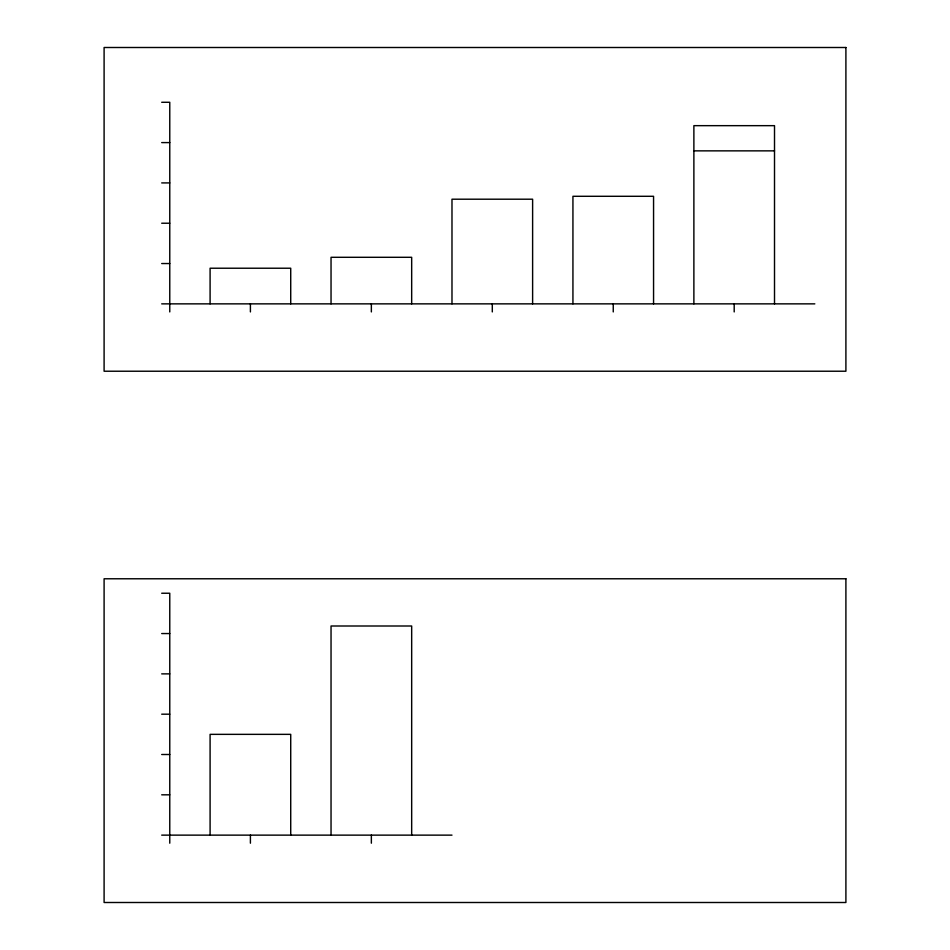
<?xml version="1.0" encoding="UTF-8"?>
<svg xmlns="http://www.w3.org/2000/svg" width="950" height="950" viewBox="0 0 950 950"><rect width="100%" height="100%" fill="white"/><g stroke="black" fill="none" stroke-linecap="round" stroke-linejoin="round"><path stroke-width="1.43" d="M161.702 102.279L169.765 102.279L169.765 311.921M161.702 142.595L169.765 142.595M693.88 150.86L774.511 150.86M161.702 182.911L169.765 182.911M161.702 223.226L169.765 223.226M161.702 263.542L169.765 263.542M161.702 303.858L814.827 303.858M161.702 593.239L169.765 593.239L169.765 843.196M161.702 633.555L169.765 633.555M161.702 673.871L169.765 673.871M161.702 714.186L169.765 714.186M161.702 754.502L169.765 754.502M161.702 794.818L169.765 794.818M161.702 835.133L451.986 835.133M774.511 303.858L774.511 125.661L693.88 125.661L693.88 303.858M734.196 303.858L734.196 311.921M653.564 303.858L653.564 196.294L572.933 196.294L572.933 303.858M613.249 303.858L613.249 311.921M532.617 303.858L532.617 199.203L451.986 199.203L451.986 303.858M492.302 303.858L492.302 311.921M411.671 303.858L411.671 257.296L331.039 257.296L331.039 303.858M411.671 835.133L411.671 626.002L331.039 626.002L331.039 835.133M371.355 303.858L371.355 311.921M371.355 835.133L371.355 843.196M290.724 303.858L290.724 268.221L210.092 268.221L210.092 303.858M290.724 835.133L290.724 734.35L210.092 734.35L210.092 835.133M250.408 303.858L250.408 311.921M250.408 835.133L250.408 843.196M845.904 47.5L104.096 47.5L104.096 371.224L845.904 371.224L845.904 47.5M845.904 578.776L104.096 578.776L104.096 902.5L845.904 902.5L845.904 578.776"/></g></svg>
